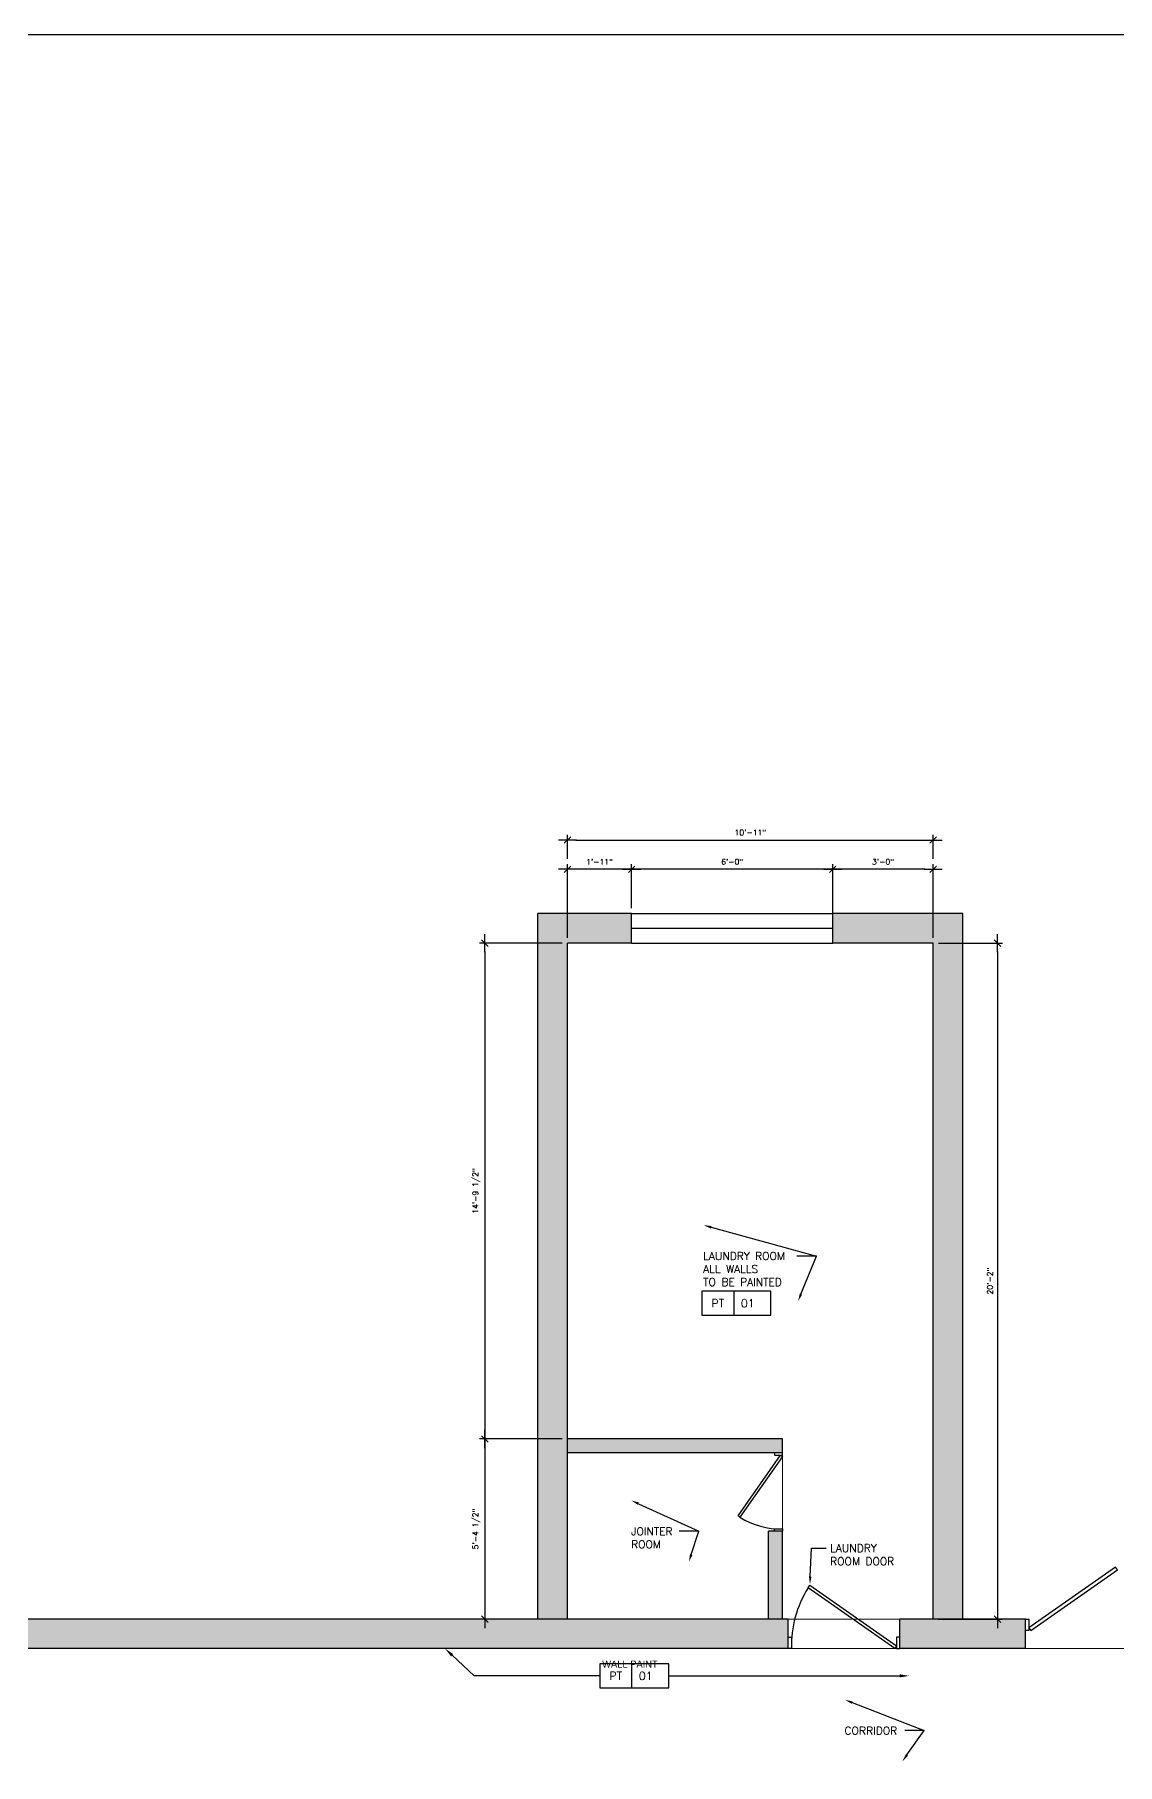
# Model space of a CAD drawing. Header units: inches. Extents: x -11160 to 9368, y -3485 to 2663.
# Drawn here: x -377 to 11, y -2988 to -2369 of the extents above; entities that cross this region are included whole.
import ezdxf
from ezdxf import colors
from ezdxf.entities.mleader import LeaderData, LeaderLine
from ezdxf.enums import TextEntityAlignment as Align
from ezdxf.math import Vec2, Vec3

# ---------------------------------------------------------------- set-up
doc = ezdxf.new("R2018")
doc.units = ezdxf.units.IN
doc.header["$MEASUREMENT"] = 0
doc.linetypes.add('CENTER', pattern=[2, 1.25, -0.25, 0.25, -0.25])
for name, color, linetype in [('A-WALL', 4, 'Continuous'), ('A-WINDOW', 1, 'Continuous'), ('SM-A-NOTE', 2, 'Continuous'), ('SM-COM-GRID', 8, 'CENTER'), ('SM-FF-IDEN', 2, 'Continuous'), ('SM-RCP-TEXT', 2, 'Continuous'), ('YP-DOOR', 1, 'Continuous')]:
    doc.layers.add(name, color=color, linetype=linetype)
doc.layers.add('D-D FLOOR', color=2, linetype='Continuous', lineweight=9)
doc.styles.add('SM-LEADER-00', font='romans.shx')
doc.styles.add('SMI-24', font='romans.shx', dxfattribs={"height": 2})
doc.styles.add('SMM-1', font='romans.shx', dxfattribs={"height": 2})
doc.dimstyles.new('SMI-24', dxfattribs={"dimscale": 24, "dimtxt": 2, "dimasz": 0.125, "dimexe": 0.078125, "dimexo": 0.078125, "dimgap": 0.0625, "dimtad": 1, "dimdec": 3, "dimrnd": 0.25, "dimzin": 3, "dimdsep": 46, "dimlunit": 4, "dimtxsty": 'SMI-24', "dimblk": 'SMI-thick', "dimcen": 0.09375, "dimclrd": 1, "dimclre": 1, "dimclrt": 2, "dimadec": 0, "dimazin": 0, "dimtfac": 0.09375, "dimtdec": 3, "dimtmove": 2, "dimatfit": 3, "dimfxl": 0.078125, "dimfrac": 2, "dimtolj": 1, "dimtzin": 3, "dimarcsym": 0})

# ---------------------------------------------------------------- blocks, each defined once
blk = doc.blocks.new('SMI-thick')
at = {"color": 0, "linetype": 'Continuous'}
blk.add_line((-1.08, 0), (1.08, 0), dxfattribs=at)
at = {"color": 4, "linetype": 'Continuous'}
blk.add_line((0.39, 0.39), (-0.39, -0.39), dxfattribs=at)
blk = doc.blocks.new('*D390')
at = {"layer": 'A-WALL', "color": 1, "lineweight": -2, "transparency": 16777216}
for p, q in [((-53.12, -2694.04), (-30.15, -2694.04)), ((-32.02, -2697.04), (-32.02, -2933.04)), ((-53.12, -2936.04), (-30.15, -2936.04))]:
    blk.add_line(p, q, dxfattribs=at)
at = {"layer": 'Defpoints', "color": 0, "transparency": 16777216}
for p in [(-55, -2694.04), (-55, -2936.04), (-32.02, -2936.04)]:
    blk.add_point(p, dxfattribs=at)
at = {"layer": 'A-WALL', "color": 1, "lineweight": -2, "transparency": 16777216, "xscale": 3, "yscale": 3, "zscale": 3}
for p, rotation in [((-32.02, -2694.04), 90), ((-32.02, -2936.04), 270)]:
    blk.add_blockref('SMI-thick', p, dxfattribs=dict(at, rotation=rotation))
at = {"layer": 'A-WALL', "color": 2, "transparency": 16777216, "insert": (-34.71, -2815.04), "char_height": 2, "attachment_point": 5, "rotation": 90, "style": 'SMI-24'}
blk.add_mtext('\\A1;20\'-2"', dxfattribs=at)
blk = doc.blocks.new('*D391')
at = {"layer": 'A-WALL', "color": 1, "lineweight": -2, "transparency": 16777216}
for p, q in [((-91, -2692.16), (-91, -2665.77)), ((-58, -2667.64), (-88, -2667.64)), ((-55, -2692.16), (-55, -2665.77))]:
    blk.add_line(p, q, dxfattribs=at)
at = {"layer": 'Defpoints', "color": 0, "transparency": 16777216}
for p in [(-91, -2667.64), (-91, -2694.04), (-55, -2694.04)]:
    blk.add_point(p, dxfattribs=at)
at = {"layer": 'A-WALL', "color": 1, "lineweight": -2, "transparency": 16777216, "xscale": 3, "yscale": 3, "zscale": 3, "rotation": 180}
blk.add_blockref('SMI-thick', (-91, -2667.64), dxfattribs=at)
at = {"layer": 'A-WALL', "color": 1, "lineweight": -2, "transparency": 16777216, "xscale": 3, "yscale": 3, "zscale": 3}
blk.add_blockref('SMI-thick', (-55, -2667.64), dxfattribs=at)
at = {"layer": 'A-WALL', "color": 2, "transparency": 16777216, "insert": (-73, -2664.95), "char_height": 2, "attachment_point": 5, "style": 'SMI-24'}
blk.add_mtext('\\A1;3\'-0"', dxfattribs=at)
blk = doc.blocks.new('*D392')
at = {"layer": 'A-WALL', "color": 1, "lineweight": -2, "transparency": 16777216}
for p, q in [((-163, -2681.6), (-163, -2665.77)), ((-94, -2667.64), (-160, -2667.64)), ((-91, -2692.16), (-91, -2665.77))]:
    blk.add_line(p, q, dxfattribs=at)
at = {"layer": 'Defpoints', "color": 0, "transparency": 16777216}
for p in [(-163, -2667.64), (-163, -2683.48), (-91, -2694.04)]:
    blk.add_point(p, dxfattribs=at)
at = {"layer": 'A-WALL', "color": 1, "lineweight": -2, "transparency": 16777216, "xscale": 3, "yscale": 3, "zscale": 3, "rotation": 180}
blk.add_blockref('SMI-thick', (-163, -2667.64), dxfattribs=at)
at = {"layer": 'A-WALL', "color": 1, "lineweight": -2, "transparency": 16777216, "xscale": 3, "yscale": 3, "zscale": 3}
blk.add_blockref('SMI-thick', (-91, -2667.64), dxfattribs=at)
at = {"layer": 'A-WALL', "color": 2, "transparency": 16777216, "insert": (-127, -2664.95), "char_height": 2, "attachment_point": 5, "style": 'SMI-24'}
blk.add_mtext('\\A1;6\'-0"', dxfattribs=at)
blk = doc.blocks.new('*D393')
at = {"layer": 'A-WALL', "color": 1, "lineweight": -2, "transparency": 16777216}
for p, q in [((-186, -2692.16), (-186, -2665.77)), ((-166, -2667.64), (-183, -2667.64)), ((-163, -2681.6), (-163, -2665.77))]:
    blk.add_line(p, q, dxfattribs=at)
at = {"layer": 'Defpoints', "color": 0, "transparency": 16777216}
for p in [(-186, -2667.64), (-163, -2683.48), (-186, -2694.04)]:
    blk.add_point(p, dxfattribs=at)
at = {"layer": 'A-WALL', "color": 1, "lineweight": -2, "transparency": 16777216, "xscale": 3, "yscale": 3, "zscale": 3, "rotation": 180}
blk.add_blockref('SMI-thick', (-186, -2667.64), dxfattribs=at)
at = {"layer": 'A-WALL', "color": 1, "lineweight": -2, "transparency": 16777216, "xscale": 3, "yscale": 3, "zscale": 3}
blk.add_blockref('SMI-thick', (-163, -2667.64), dxfattribs=at)
at = {"layer": 'A-WALL', "color": 2, "transparency": 16777216, "insert": (-174.5, -2664.95), "char_height": 2, "attachment_point": 5, "style": 'SMI-24'}
blk.add_mtext('\\A1;1\'-11"', dxfattribs=at)
blk = doc.blocks.new('*D394')
at = {"layer": 'A-WALL', "color": 1, "lineweight": -2, "transparency": 16777216}
for p, q in [((-186, -2663.89), (-186, -2655.27)), ((-55, -2663.89), (-55, -2655.27)), ((-183, -2657.15), (-58, -2657.15))]:
    blk.add_line(p, q, dxfattribs=at)
at = {"layer": 'Defpoints', "color": 0, "transparency": 16777216}
for p in [(-55, -2657.15), (-186, -2665.77), (-55, -2665.77)]:
    blk.add_point(p, dxfattribs=at)
at = {"layer": 'A-WALL', "color": 1, "lineweight": -2, "transparency": 16777216, "xscale": 3, "yscale": 3, "zscale": 3, "rotation": 180}
blk.add_blockref('SMI-thick', (-186, -2657.15), dxfattribs=at)
at = {"layer": 'A-WALL', "color": 1, "lineweight": -2, "transparency": 16777216, "xscale": 3, "yscale": 3, "zscale": 3}
blk.add_blockref('SMI-thick', (-55, -2657.15), dxfattribs=at)
at = {"layer": 'A-WALL', "color": 2, "transparency": 16777216, "insert": (-120.5, -2654.46), "char_height": 2, "attachment_point": 5, "style": 'SMI-24'}
blk.add_mtext('\\A1;10\'-11"', dxfattribs=at)
blk = doc.blocks.new('*D395')
at = {"layer": 'A-WALL', "color": 1, "lineweight": -2, "transparency": 16777216}
for p, q in [((-187.87, -2694.04), (-217.46, -2694.04)), ((-215.59, -2697.04), (-215.59, -2868.54)), ((-187.87, -2871.54), (-217.46, -2871.54))]:
    blk.add_line(p, q, dxfattribs=at)
at = {"layer": 'Defpoints', "color": 0, "transparency": 16777216}
for p in [(-186, -2694.04), (-215.59, -2871.54), (-186, -2871.54)]:
    blk.add_point(p, dxfattribs=at)
at = {"layer": 'A-WALL', "color": 1, "lineweight": -2, "transparency": 16777216, "xscale": 3, "yscale": 3, "zscale": 3}
for p, rotation in [((-215.59, -2694.04), 90), ((-215.59, -2871.54), 270)]:
    blk.add_blockref('SMI-thick', p, dxfattribs=dict(at, rotation=rotation))
at = {"layer": 'A-WALL', "color": 2, "transparency": 16777216, "insert": (-218.61, -2782.79), "char_height": 2, "attachment_point": 5, "rotation": 90, "style": 'SMI-24'}
blk.add_mtext('\\A1;14\'-9 1/2"', dxfattribs=at)
blk = doc.blocks.new('*D396')
at = {"layer": 'A-WALL', "color": 1, "lineweight": -2, "transparency": 16777216}
for p, q in [((-187.87, -2871.54), (-217.46, -2871.54)), ((-215.59, -2874.54), (-215.59, -2933.04)), ((-198.44, -2936.04), (-217.46, -2936.04))]:
    blk.add_line(p, q, dxfattribs=at)
at = {"layer": 'Defpoints', "color": 0, "transparency": 16777216}
for p in [(-186, -2871.54), (-215.59, -2936.04), (-196.56, -2936.04)]:
    blk.add_point(p, dxfattribs=at)
at = {"layer": 'A-WALL', "color": 1, "lineweight": -2, "transparency": 16777216, "xscale": 3, "yscale": 3, "zscale": 3}
for p, rotation in [((-215.59, -2871.54), 90), ((-215.59, -2936.04), 270)]:
    blk.add_blockref('SMI-thick', p, dxfattribs=dict(at, rotation=rotation))
at = {"layer": 'A-WALL', "color": 2, "transparency": 16777216, "insert": (-218.61, -2903.79), "char_height": 2, "attachment_point": 5, "rotation": 90, "style": 'SMI-24'}
blk.add_mtext('\\A1;5\'-4 1/2"', dxfattribs=at)
blk = doc.blocks.new('*U323')
at = {"color": 1}
blk.add_line((7.93, 3.02), (7.93, -2.98), dxfattribs=at)
at = {"color": 0}
blk.add_lwpolyline([(0, -2.98), (17.23, -2.98), (17.23, 3.02), (0, 3.02)], close=True, dxfattribs=at)
at = {"color": 2, "lineweight": 30, "flags": 104}
blk.add_attdef('NAME', text='', height=2, dxfattribs=at).set_placement((0.57, 3.83), align=Align.BOTTOM_LEFT)
at = {"color": 2, "style": 'SMM-1'}
blk.add_attdef('TYP', text='', height=2, dxfattribs=at).set_placement((3.96, 0.02), align=Align.MIDDLE_CENTER)
blk.add_attdef('XXX', text='', height=2, dxfattribs=at).set_placement((9.73, 0.02), align=Align.MIDDLE_LEFT)
blk = doc.blocks.new('*U425')
at = {"color": 1}
blk.add_line((7.93, 3.02), (7.93, -2.98), dxfattribs=at)
at = {"color": 1, "linetype": 'ByBlock'}
for points in [[(-36.97, 5.18, 0.8, 0, 0), (-38.72, 6.82, 0, 0, 0)], [(74.93, 0.02, 0.8, 0, 0), (77.33, 0.02, 0, 0, 0)]]:
    blk.add_lwpolyline(points, format="xyseb", dxfattribs=at)
for points in [[(-31.44, 0.02), (-36.97, 5.18)], [(0, 0.02), (-31.44, 0.02)], [(17.23, 0.02), (70.3, 0.02)], [(70.3, 0.02), (74.93, 0.02)]]:
    blk.add_lwpolyline(points, dxfattribs=at)
at = {"color": 0}
blk.add_lwpolyline([(0, -2.98), (17.23, -2.98), (17.23, 3.02), (0, 3.02)], close=True, dxfattribs=at)
at = {"color": 2, "lineweight": 30, "flags": 104}
blk.add_attdef('NAME', text='', height=2, dxfattribs=at).set_placement((0.57, 3.83), align=Align.BOTTOM_LEFT)
at = {"color": 2, "style": 'SMM-1'}
blk.add_attdef('TYP', text='', height=2, dxfattribs=at).set_placement((3.96, 0.02), align=Align.MIDDLE_CENTER)
blk.add_attdef('XXX', text='', height=2, dxfattribs=at).set_placement((9.73, 0.02), align=Align.MIDDLE_LEFT)

msp = doc.modelspace()

# ---------------------------------------------------------------- hatches: boundary and pattern name
at = {"layer": 'SM-COM-GRID'}
h = msp.add_hatch(color=256, dxfattribs=at)
h.dxf.hatch_style = 1
h.paths.add_polyline_path([(521.74662, -2778.08923), (596.74662, -2778.08923), (596.74662, -2767.52816), (511.18555, -2767.52816), (511.18555, -2936.08923), (463.06126, -2936.08923), (463.06126, -2940.19181), (463.06126, -2946.6503), (509.06126, -2946.6503), (521.74662, -2946.6503)])
h.paths.add_polyline_path([(701.58013, -2767.52816), (636.74662, -2767.52816), (636.74662, -2771.63074), (636.74662, -2778.08923), (701.58013, -2778.08923)])
h.paths.add_polyline_path([(752.59653, -2767.52816), (701.58013, -2767.52816), (701.58013, -2778.08923), (752.59653, -2778.08923)])
h.paths.add_polyline_path([(815.24662, -2756.08923), (775.24662, -2756.08923), (775.24662, -2745.30328), (764.74662, -2745.30328), (764.74662, -2767.52816), (752.59653, -2767.52816), (752.59653, -2778.08923), (761.74662, -2778.08923), (761.74662, -2780.08923), (775.24662, -2780.08923), (775.24662, -2778.08923), (815.24662, -2778.08923)])
h.paths.add_polyline_path([(799.24662, -2883.08923), (761.74662, -2883.08923), (761.74662, -2886.15205), (788.74662, -2886.15205), (788.74662, -2936.08923), (701.4761, -2936.08923), (701.4761, -2936.63574), (680.01714, -2936.63574), (680.01714, -2936.08923), (616.74662, -2936.08923), (616.74662, -2981.6503), (627.30769, -2981.6503), (627.30769, -2946.6503), (799.24662, -2946.6503)])
h.paths.add_polyline_path([(627.30769, -3021.6503), (623.20512, -3021.6503), (616.74662, -3021.6503), (616.74662, -3125.6503), (616.74662, -3261.83565), (627.30769, -3261.83565)])
h.paths.add_polyline_path([(569.24662, -3005.6503), (521.74662, -3005.6503), (521.74662, -3010.6503), (564.24662, -3010.6503), (564.24662, -3022.1503), (569.24662, -3022.1503)])
h.paths.add_polyline_path([(569.24662, -3049.6503), (566.4261, -3049.6503), (564.24662, -3049.6503), (564.24662, -3108.09486), (569.24662, -3105.10561)])
h.paths.add_polyline_path([(569.24662, -3105.10561), (564.24662, -3108.09486), (564.24662, -3125.6503), (569.24662, -3125.6503)])
h.paths.add_polyline_path([(423.06126, -2936.08923), (18.06126, -2936.08923), (18.06126, -2940.19181), (18.06126, -2946.6503), (423.06126, -2946.6503)])
h.paths.add_polyline_path([(-21.93874, -2936.08923), (-66.93874, -2936.08923), (-66.93874, -2946.6503), (-21.93874, -2946.6503)])
h.paths.add_polyline_path([(-185.99981, -2694.08923), (-162.99981, -2694.08923), (-162.99981, -2683.52816), (-196.56087, -2683.52816), (-196.56087, -2936.08923), (-185.99981, -2936.08923)])
h.paths.add_polyline_path([(-108.99981, -2871.58923), (-185.99981, -2871.58923), (-185.99981, -2876.58923), (-108.99981, -2876.58923)])
h.paths.add_polyline_path([(-108.99981, -2904.58923), (-111.87161, -2904.58923), (-113.99981, -2904.58923), (-113.99981, -2936.08923), (-108.99981, -2936.08923)])
h.paths.add_polyline_path([(-44.43874, -2683.52816), (-90.99981, -2683.52816), (-90.99981, -2694.08923), (-54.99981, -2694.08923), (-54.99981, -2936.08923), (-44.43874, -2936.08923)])
h.paths.add_polyline_path([(-106.93874, -2936.08923), (-518.93874, -2936.08923), (-518.93874, -2940.19181), (-518.93874, -2946.6503), (-106.93874, -2946.6503), (-106.93874, -2942.54773)])
h.paths.add_polyline_path([(-141.93873, -3012.1088), (-141.93873, -3005.6503), (-591.93873, -3005.6503), (-591.93873, -3016.21137), (-141.93873, -3016.21137)])
h.paths.add_polyline_path([(69.06127, -3012.1088), (69.06127, -3005.6503), (-101.93873, -3005.6503), (-101.93873, -3016.21137), (69.06127, -3016.21137)])
h.paths.add_polyline_path([(189.06127, -3012.1088), (189.06127, -3005.6503), (109.06127, -3005.6503), (109.06127, -3016.21137), (189.06127, -3016.21137)])
h.paths.add_polyline_path([(521.74662, -3005.6503), (513.24662, -3005.6503), (229.06127, -3005.6503), (229.06127, -3016.21137), (511.18555, -3016.21137), (511.18555, -3261.83565), (521.74662, -3261.83565), (521.74662, -3257.6503)])

# ---------------------------------------------------------------- linework, layer by layer
at = {"layer": 'A-WALL'}
for p, q in [((-196.56087, -2936.03803), (-196.56087, -2683.47696)), ((-162.99981, -2683.47696), (-196.56087, -2683.47696)), ((-162.99981, -2694.03803), (-162.99981, -2683.47696)), ((-90.99981, -2694.03803), (-90.99981, -2683.47696)), ((-44.43874, -2683.47696), (-90.99981, -2683.47696)), ((-44.43874, -2936.03803), (-44.43874, -2683.47696)), ((-185.99981, -2936.03803), (-185.99981, -2694.03803)), ((-162.99981, -2694.03803), (-185.99981, -2694.03803)), ((-54.99981, -2694.03803), (-90.99981, -2694.03803)), ((-54.99981, -2936.03803), (-54.99981, -2694.03803)), ((-108.99981, -2871.53803), (-185.99981, -2871.53803)), ((-108.99981, -2876.53803), (-108.99981, -2871.53803)), ((-108.99981, -2876.53803), (-185.99981, -2876.53803)), ((-108.99981, -2904.53803), (-113.99981, -2904.53803)), ((-113.99981, -2936.03803), (-113.99981, -2904.53803)), ((-108.99981, -2936.03803), (-108.99981, -2904.53803)), ((-106.93874, -2936.03803), (-518.93874, -2936.03803)), ((-106.93874, -2946.5991), (-106.93874, -2936.03803)), ((-21.93874, -2936.03803), (-66.93874, -2936.03803)), ((-66.93874, -2946.5991), (-66.93874, -2936.03803)), ((-21.93874, -2946.5991), (-21.93874, -2936.03803)), ((-106.93874, -2946.5991), (-518.93874, -2946.5991)), ((-21.93874, -2946.5991), (-66.93874, -2946.5991))]:
    msp.add_line(p, q, dxfattribs=at)
at = {"layer": 'A-WALL', "color": 8}
for centre, radius, start, end in [((-109.72176, -2876.48994), 27.24369, 237.87178045, 271.51850923), ((-66.87003, -2945.56774), 38.91955, 147.87178045, 181.51850923)]:
    msp.add_arc(centre, radius, start, end, dxfattribs=at)
at = {"layer": 'A-WINDOW', "color": 3}
for points in [[(-111.87161, -2877.35201), (-108.99981, -2877.35201), (-108.99981, -2876.53803), (-111.87161, -2876.53803)], [(-111.87161, -2903.72405), (-108.99981, -2903.72405), (-108.99981, -2904.53803), (-111.87161, -2904.53803)], [(-20.77591, -2936.03803), (-20.77591, -2940.1406), (-21.93874, -2940.1406), (-21.93874, -2936.03803)], [(-105.77591, -2942.49653), (-105.77591, -2946.5991), (-106.93874, -2946.5991), (-106.93874, -2942.49653)], [(-68.10156, -2942.49653), (-68.10156, -2946.5991), (-66.93874, -2946.5991), (-66.93874, -2942.49653)]]:
    msp.add_lwpolyline(points, close=True, dxfattribs=at)
at = {"layer": 'D-D FLOOR'}
msp.add_lwpolyline([(-185.99981, -2694.03803), (-54.99981, -2694.03803), (-54.99981, -2936.03803), (-108.99981, -2936.03803), (-108.99981, -2871.53803), (-185.99981, -2871.53803), (-185.99981, -2694.03803)], dxfattribs=at)
msp.add_lwpolyline([(509.06126, -2946.5991), (-663.93873, -2946.5991), (-663.93873, -3005.5991), (509.06126, -3005.5991)], close=True, dxfattribs=at)
at = {"layer": 'Defpoints', "color": 6}
msp.add_lwpolyline([(-1452.05082, -2368.86005), (1001.30141, -2368.86005), (1001.30141, -3362.39446), (-1452.05082, -3362.39446)], close=True, dxfattribs=at)
at = {"layer": 'YP-DOOR'}
for p, q in [((-162.99981, -2683.47696), (-90.99981, -2683.47696)), ((-162.99981, -2688.7575), (-90.99981, -2688.7575)), ((-162.99981, -2694.03803), (-90.99981, -2694.03803))]:
    msp.add_line(p, q, dxfattribs=at)
for points in [[(-109.72619, -2877.35201), (-108.99981, -2877.84093), (-124.21038, -2899.56153), (-124.91204, -2899.09949)], [(-20.77591, -2939.10291), (-20.07746, -2940.1406), (10.95197, -2918.41121), (10.29192, -2917.40885)], [(-68.10156, -2945.56141), (-68.80002, -2946.5991), (-99.82944, -2924.86971), (-99.1694, -2923.86734)]]:
    msp.add_lwpolyline(points, close=True, dxfattribs=at)

# ---------------------------------------------------------------- block references
at = {"layer": 'SM-FF-IDEN', "color": 1}
ref = msp.add_blockref('*U323', (-137.82153, -2822.99557), dxfattribs=dict(at, xscale=1.432204072396283, yscale=1.432204072396283, zscale=1.432204072396283))
ref.add_attrib('TYP', 'PT', dxfattribs={"layer": 'SM-A-NOTE', "height": 2.864408, "style": 'SMM-1'}).set_placement((-132.14317, -2822.96614), align=Align.MIDDLE_CENTER)
ref.add_attrib('XXX', '01', dxfattribs={"layer": 'SM-A-NOTE', "height": 2.864408, "style": 'SMM-1'}).set_placement((-123.88277, -2822.96614), align=Align.MIDDLE_LEFT)
ref = msp.add_blockref('*U425', (-174.36167, -2956.36823), dxfattribs=dict(at, xscale=1.432204072396283, yscale=1.432204072396283, zscale=1.432204072396283))
ref.add_attrib('TYP', 'PT', dxfattribs={"layer": 'SM-A-NOTE', "height": 2.864408, "style": 'SMM-1'}).set_placement((-168.68331, -2956.3388), align=Align.MIDDLE_CENTER)
ref.add_attrib('XXX', '01', dxfattribs={"layer": 'SM-A-NOTE', "height": 2.864408, "style": 'SMM-1'}).set_placement((-160.42291, -2956.3388), align=Align.MIDDLE_LEFT)
lines = msp.add_mtext('WALL PAINT', dxfattribs={"layer": '0', "color": 2, "insert": (-173.5484, -2950.88911), "char_height": 2.5, "attachment_point": 1})
ref.add_attrib('NAME', '', (-173.5484, -2950.88911), dxfattribs={"flags": 104}).embed_mtext(lines)

# ---------------------------------------------------------------- dimensions: what is measured, and where the dimension line sits
at = {"layer": 'A-WALL'}
for base, p1, p2, picture, middle in [((-54.99981, -2657.14939), (-185.99981, -2665.76796), (-54.99981, -2665.76796), '*D394', (-120.49981, -2654.45892)), ((-185.99981, -2667.64296), (-162.99981, -2683.47696), (-185.99981, -2694.03803), '*D393', (-174.49981, -2664.95249)), ((-162.99981, -2667.64296), (-90.99981, -2694.03803), (-162.99981, -2683.47696), '*D392', (-126.99981, -2664.95249)), ((-90.99981, -2667.64296), (-54.99981, -2694.03803), (-90.99981, -2694.03803), '*D391', (-72.99981, -2664.95249))]:
    dim = msp.add_linear_dim(base=base, p1=p1, p2=p2, dimstyle='SMI-24', dxfattribs=at)
    dim.commit()
    dim.dimension.update_dxf_attribs({"geometry": picture, "text_midpoint": middle})
for base, p1, p2, picture, middle in [((-215.58754, -2871.53803), (-185.99981, -2694.03803), (-185.99981, -2871.53803), '*D395', (-218.61135, -2782.78803)), ((-32.02267, -2936.03803), (-54.99981, -2694.03803), (-54.99981, -2936.03803), '*D390', (-34.71314, -2815.03803)), ((-215.58754, -2936.03803), (-185.99981, -2871.53803), (-196.56087, -2936.03803), '*D396', (-218.61135, -2903.78803))]:
    dim = msp.add_linear_dim(base=base, p1=p1, p2=p2, angle=90, dimstyle='SMI-24', dxfattribs=at)
    dim.commit()
    dim.dimension.update_dxf_attribs({"geometry": picture, "text_midpoint": middle})

# ---------------------------------------------------------------- leaders
at = {"layer": 'SM-RCP-TEXT'}
ml = msp.add_multileader_mtext('Standard', dxfattribs=at)
ml.set_content('ENTRANCE TO OWNER\\PSUITE ', color=256, style='SM-LEADER-00')
ml.set_leader_properties(color=1)
ml.build(insert=Vec2(0, 0))
ml.multileader.update_dxf_attribs({"dogleg_length": 3, "arrow_head_size": 2.8, "scale": 50})
ctx = ml.context
ctx.base_point, ctx.scale, ctx.char_height, ctx.arrow_head_size, ctx.landing_gap_size, ctx.plane_origin = Vec3(551.55533, -2741.29284), 50, 2.8, 2.8, 1.4, Vec3(644.28479, -2723.44484)
ctx.text_align_type = 2
notes = []
notes.append((ctx, [(0, (1, 1, 0), (604.89996, -2741.29284), (-1, 0), 5.34463, [(0, [(618.56654, -2757.1456)], 0, [])])]))
ctx.mtext.insert, ctx.mtext.width, ctx.mtext.alignment, ctx.mtext.flow_direction = Vec3(598.15533, -2739.89284), 57.3412941, 3, 5
ml = msp.add_multileader_mtext('Standard', dxfattribs=at)
ml.set_content('LAUNDRY ROOM\\PALL WALLS \\PTO BE PAINTED', color=256, style='SM-LEADER-00')
ml.set_leader_properties(color=1)
ml.build(insert=Vec2(0, 0))
ml.multileader.update_dxf_attribs({"dogleg_length": 3, "arrow_head_size": 2.8, "scale": 50})
ctx = ml.context
ctx.base_point, ctx.scale, ctx.char_height, ctx.arrow_head_size, ctx.landing_gap_size, ctx.plane_origin = Vec3(-138.76391, -2806.06402), 50, 2.8, 2.8, 1.4, Vec3(-170.93528, -2788.21602)
notes.append((ctx, [(1, (1, 1, 0), (-96.85732, -2806.06402), (-1, 0), 6.97325, [(0, [(-137.25414, -2795.02456)], 0, []), (1, [(-103.42854, -2822.29183)], 0, [])])]))
ctx.mtext.insert, ctx.mtext.rotation, ctx.mtext.width, ctx.mtext.flow_direction = Vec3(-137.36391, -2804.66402), 6.283185307, 57.3412941, 5
ml = msp.add_multileader_mtext('Standard', dxfattribs=at)
ml.set_content('JOINTER \\PROOM', color=256, style='SM-LEADER-00')
ml.set_leader_properties(color=1)
ml.build(insert=Vec2(0, 0))
ml.multileader.update_dxf_attribs({"dogleg_length": 3, "arrow_head_size": 2.8, "scale": 50})
ctx = ml.context
ctx.base_point, ctx.scale, ctx.char_height, ctx.arrow_head_size, ctx.landing_gap_size, ctx.plane_origin = Vec3(-164.63202, -2904.58682), 50, 2.8, 2.8, 1.4, Vec3(-196.8034, -2886.73882)
notes.append((ctx, [(1, (1, 1, 0), (-138.9921, -2904.58682), (-1, 0), 6.97325, [(0, [(-163.12225, -2893.54735)], 0, []), (1, [(-142.52122, -2915.59138)], 0, [])])]))
ctx.mtext.insert, ctx.mtext.rotation, ctx.mtext.width, ctx.mtext.flow_direction = Vec3(-163.23202, -2903.18682), 6.283185307, 57.3412941, 5
ml = msp.add_multileader_mtext('Standard', dxfattribs=at)
ml.set_content('LAUNDRY \\PROOM DOOR', color=256, style='SM-LEADER-00')
ml.set_leader_properties(color=1)
ml.build(insert=Vec2(0, 0))
ml.multileader.update_dxf_attribs({"dogleg_length": 3, "arrow_head_size": 2.8, "scale": 50})
ctx = ml.context
ctx.base_point, ctx.scale, ctx.char_height, ctx.arrow_head_size, ctx.landing_gap_size, ctx.plane_origin = Vec3(-93.29556, -2910.63594), 50, 2.8, 2.8, 1.4, Vec3(-318.47024, -2892.78794)
notes.append((ctx, [(0, (1, 1, 0), (-98.6402, -2910.63594), (1, 0), 5.34463, [(0, [(-99.1529, -2923.56936)], 0, [])])]))
ctx.mtext.insert, ctx.mtext.rotation, ctx.mtext.width, ctx.mtext.flow_direction = Vec3(-91.89556, -2909.23594), 6.283185307, 57.3412941, 5
ml = msp.add_multileader_mtext('Standard', dxfattribs=at)
ml.set_content('CORRIDOR', color=256, style='SM-LEADER-00')
ml.set_leader_properties(color=1)
ml.build(insert=Vec2(0, 0))
ml.multileader.update_dxf_attribs({"dogleg_length": 3, "arrow_head_size": 2.8, "scale": 50})
ctx = ml.context
ctx.base_point, ctx.scale, ctx.char_height, ctx.arrow_head_size, ctx.landing_gap_size, ctx.plane_origin = Vec3(-88.15794, -2975.93988), 50, 2.8, 2.8, 1.4, Vec3(-120.32932, -2958.09188)
notes.append((ctx, [(1, (1, 1, 0), (-58.25135, -2975.93988), (-1, 0), 6.97325, [(0, [(-86.64817, -2964.90041)], 0, []), (1, [(-66.04713, -2986.94444)], 0, [])])]))
ctx.mtext.insert, ctx.mtext.rotation, ctx.mtext.width, ctx.mtext.flow_direction = Vec3(-86.75794, -2974.53988), 6.283185307, 57.3412941, 5
for ctx, leaders in notes:
    for number, flags, end, landing, length, lines in leaders:
        leader = LeaderData()
        leader.index, (leader.has_last_leader_line, leader.has_dogleg_vector, leader.attachment_direction) = number, flags
        leader.last_leader_point, leader.dogleg_vector, leader.dogleg_length = Vec3(end), Vec3(landing), length
        for number, points, colour, breaks in lines:
            line = LeaderLine()
            line.index, line.vertices, line.color, line.breaks = number, Vec3.list(points), colors.encode_raw_color(colour), breaks
            leader.lines.append(line)
        ctx.leaders.append(leader)

doc.saveas('drawing.dxf')
